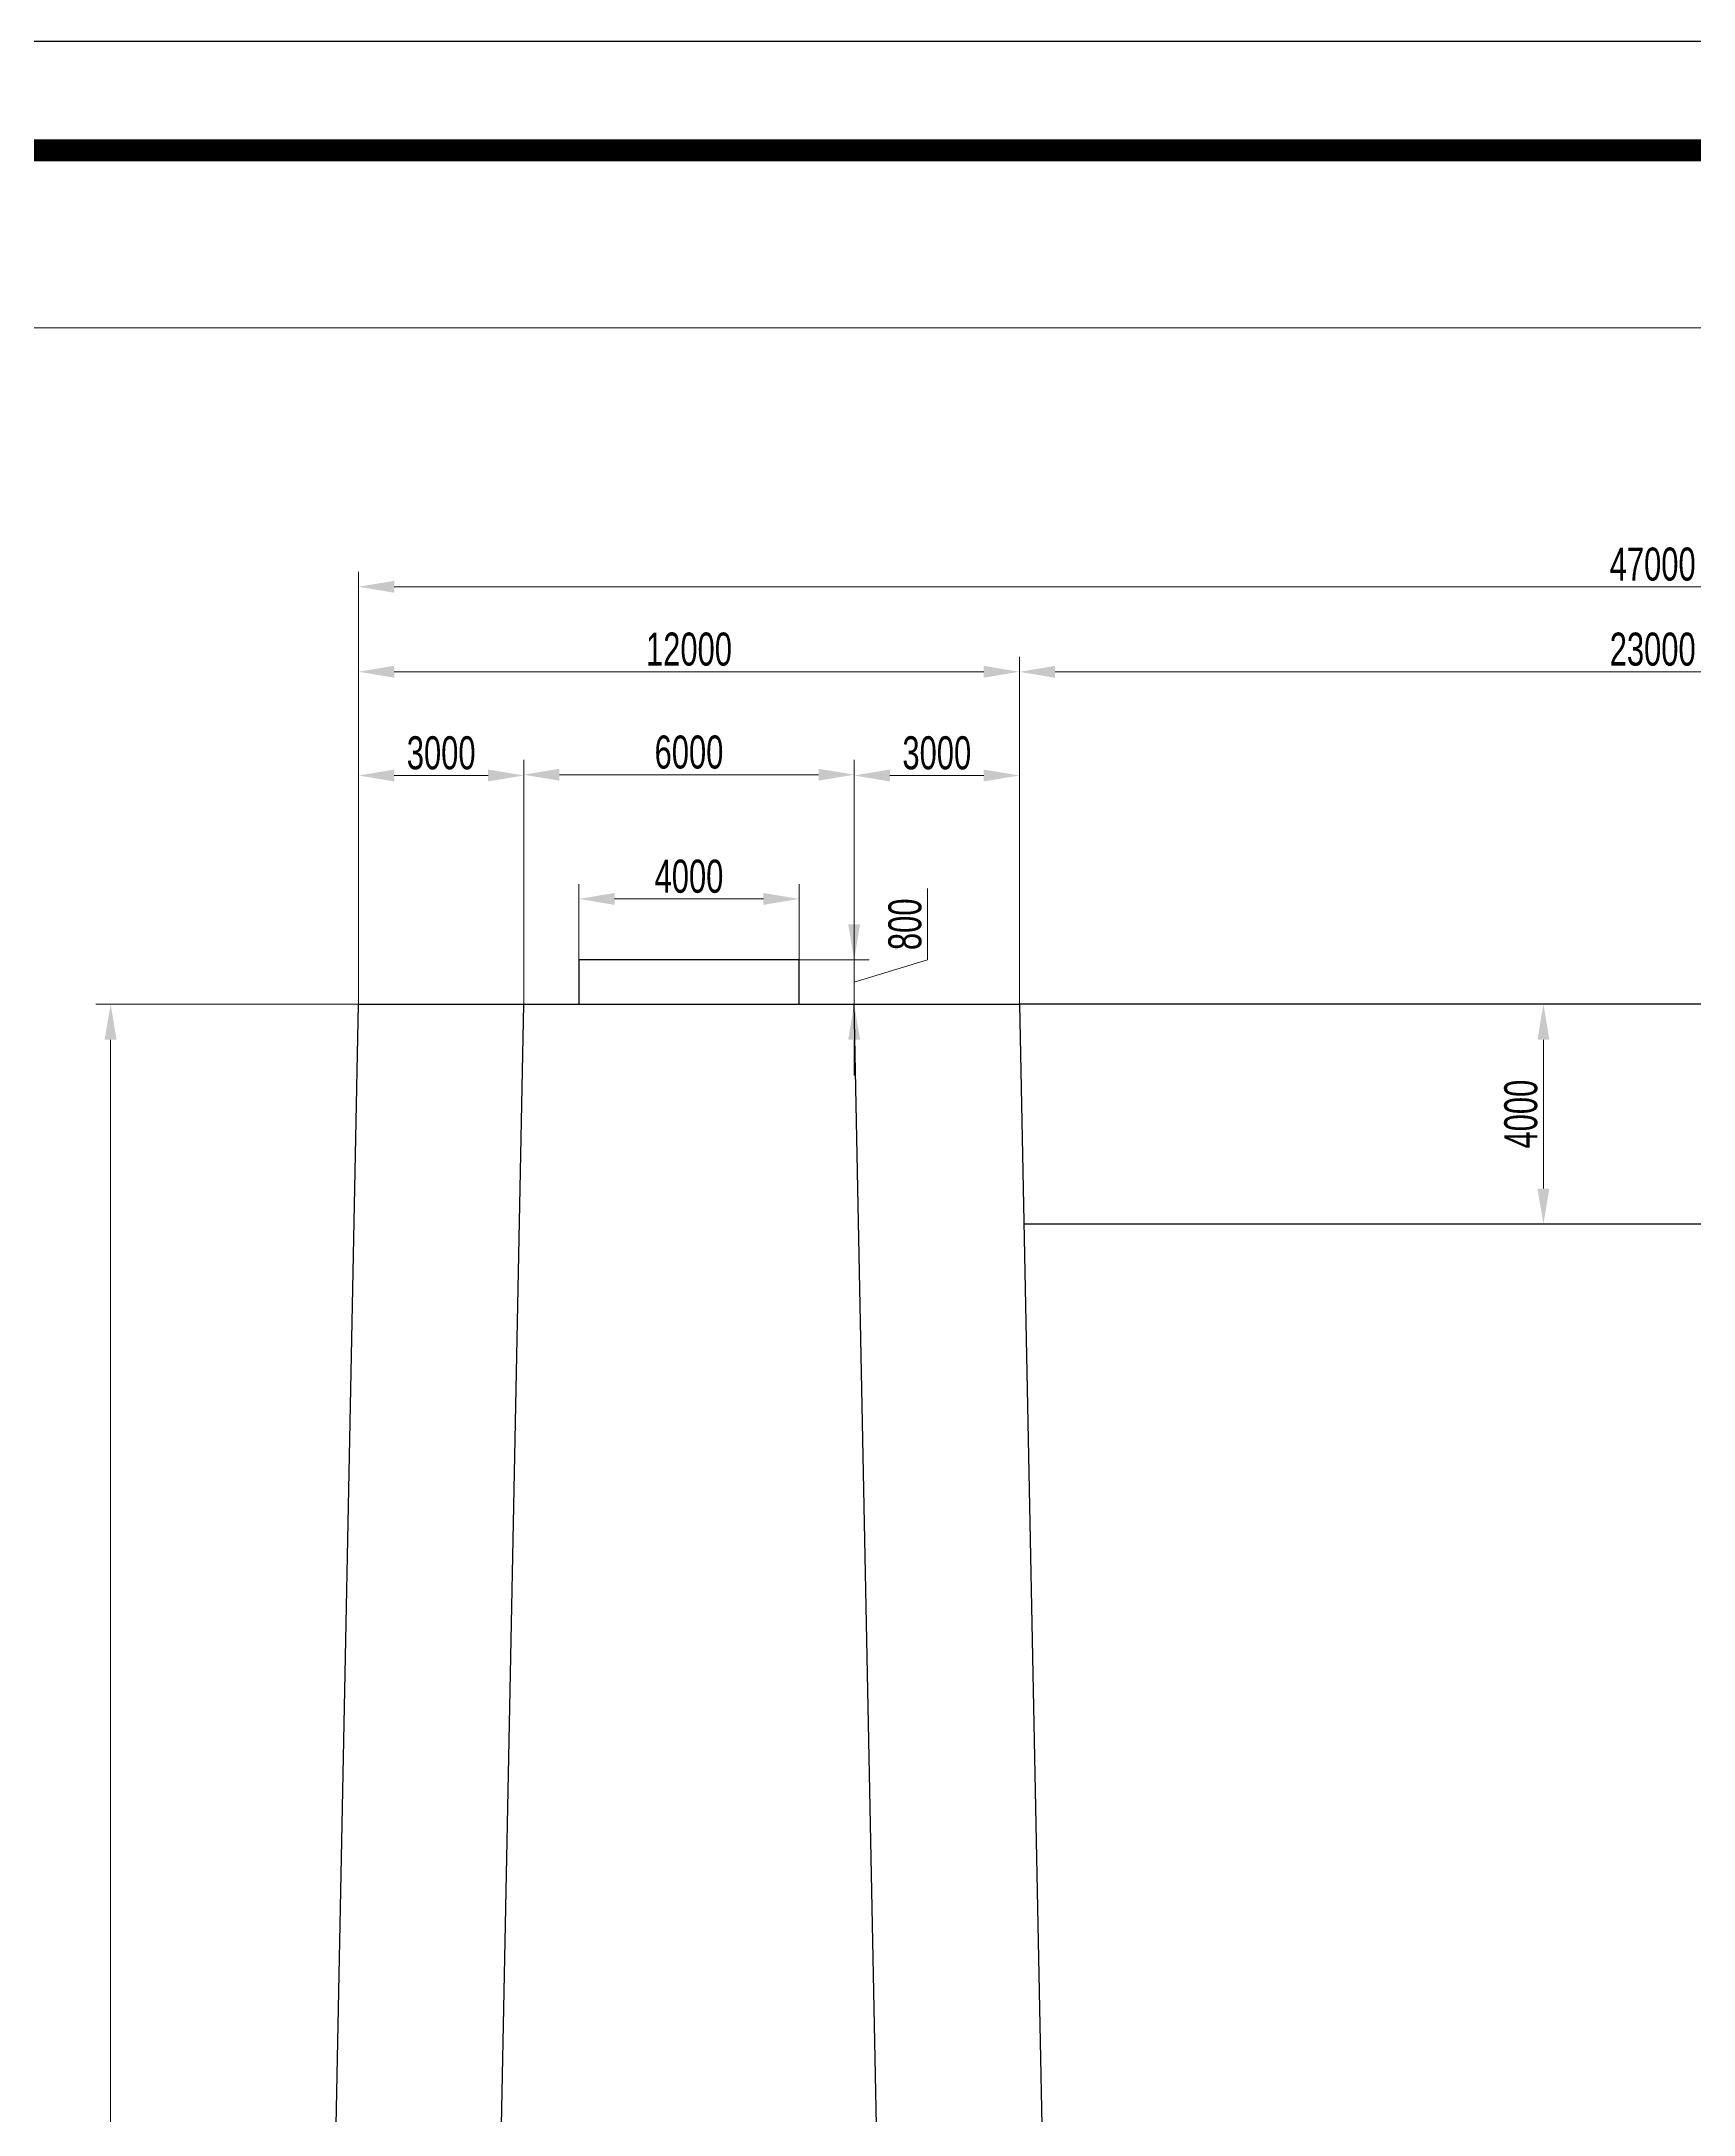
# Model space of a CAD drawing. Header units: millimetres. Extents: x 321435 to 489435, y -71599 to 47189.
# Drawn here: x 352116 to 382116, y 9534 to 47189 of the extents above; entities that cross this region are included whole.
import ezdxf

# ---------------------------------------------------------------- set-up
doc = ezdxf.new("R2010")
doc.units = ezdxf.units.MM
doc.header["$LTSCALE"] = 0.3
doc.header["$PDMODE"] = 34
doc.header["$PDSIZE"] = 5
doc.layers.get('Defpoints').update_dxf_attribs({"lineweight": 50})
doc.layers.add('尺寸标注', color=4, linetype='Continuous')
doc.layers.add('细实线', color=5, linetype='Continuous', lineweight=13)
doc.layers.add('轮廓线', color=3, linetype='Continuous', lineweight=50)
doc.styles.add('CIVIL', font='fsdb_e.shx', dxfattribs={"width": 0.7, "height": 600, "bigfont": 'fsdb.shx'})
doc.dimstyles.new('修改1', dxfattribs={"dimscale": 0.216, "dimtxt": 600, "dimasz": 3000, "dimexe": 1250, "dimexo": 0.625, "dimgap": 500, "dimtad": 1, "dimdec": 0, "dimdsep": 46, "dimtxsty": 'CIVIL', "dimcen": 2.5, "dimclrd": 3, "dimclre": 3, "dimclrt": 3, "dimadec": 0, "dimazin": 0, "dimtfac": 1, "dimtdec": 0, "dimtmove": 1, "dimatfit": 3, "dimfxl": 1, "dimlwd": 18, "dimlwe": 18, "dimarcsym": 0})

# ---------------------------------------------------------------- blocks, each defined once
blk = doc.blocks.new('*D122')
at = {"layer": 'Defpoints', "color": 0, "ltscale": 100, "transparency": 16777216}
for p in [(366874, 33870), (360874, 29705), (366874, 29705)]:
    blk.add_point(p, dxfattribs=at)
at = {"layer": '轮廓线', "color": 3, "lineweight": 18, "ltscale": 100, "transparency": 16777216}
for p, q in [((360874, 29705), (360874, 34140)), ((366874, 29705), (366874, 34140)), ((361522, 33870), (366226, 33870))]:
    blk.add_line(p, q, dxfattribs=at)
at = {"layer": '轮廓线', "color": 3, "ltscale": 100, "transparency": 16777216}
for points in [[(361522, 33978), (361522, 33762), (360874, 33870)], [(366226, 33978), (366226, 33762), (366874, 33870)]]:
    blk.add_solid(points, dxfattribs=at)
at = {"layer": '轮廓线', "color": 3, "ltscale": 100, "transparency": 16777216, "insert": (363874, 34278), "char_height": 600, "attachment_point": 5, "style": 'CIVIL'}
blk.add_mtext('6000', dxfattribs=at)
blk = doc.blocks.new('*D123')
at = {"layer": 'Defpoints', "color": 0, "ltscale": 100, "transparency": 16777216}
for p in [(365874, 31614), (361874, 30505), (365874, 30505)]:
    blk.add_point(p, dxfattribs=at)
at = {"layer": '轮廓线', "color": 3, "lineweight": 18, "ltscale": 100, "transparency": 16777216}
for p, q in [((361874, 30505), (361874, 31884)), ((365874, 30505), (365874, 31884)), ((362522, 31614), (365226, 31614))]:
    blk.add_line(p, q, dxfattribs=at)
at = {"layer": '轮廓线', "color": 3, "ltscale": 100, "transparency": 16777216}
for points in [[(362522, 31722), (362522, 31506), (361874, 31614)], [(365226, 31722), (365226, 31506), (365874, 31614)]]:
    blk.add_solid(points, dxfattribs=at)
at = {"layer": '轮廓线', "color": 3, "ltscale": 100, "transparency": 16777216, "insert": (363874, 32022), "char_height": 600, "attachment_point": 5, "style": 'CIVIL'}
blk.add_mtext('4000', dxfattribs=at)
blk = doc.blocks.new('*D124')
at = {"layer": 'Defpoints', "color": 0, "ltscale": 100, "transparency": 16777216}
for p in [(365874, 30505), (365874, 29705), (366874, 29705)]:
    blk.add_point(p, dxfattribs=at)
at = {"layer": '轮廓线', "color": 3, "lineweight": 18, "ltscale": 100, "transparency": 16777216}
for p, q in [((366874, 31153), (366874, 31801)), ((368206, 30505), (368206, 31801)), ((365874, 30505), (367144, 30505)), ((366874, 30105), (368206, 30505)), ((366874, 30505), (366874, 29705)), ((366874, 30505), (366874, 29705)), ((365874, 29705), (367144, 29705)), ((366874, 29057), (366874, 28409))]:
    blk.add_line(p, q, dxfattribs=at)
at = {"layer": '轮廓线', "color": 3, "ltscale": 100, "transparency": 16777216}
for points in [[(366766, 31153), (366982, 31153), (366874, 30505)], [(366766, 29057), (366982, 29057), (366874, 29705)]]:
    blk.add_solid(points, dxfattribs=at)
at = {"layer": '轮廓线', "color": 3, "ltscale": 100, "transparency": 16777216, "insert": (367798, 31153), "char_height": 600, "attachment_point": 5, "rotation": 90, "style": 'CIVIL'}
blk.add_mtext('800', dxfattribs=at)
blk = doc.blocks.new('*D125')
at = {"layer": 'Defpoints', "color": 0, "ltscale": 100, "transparency": 16777216}
for p in [(360874, 33856), (357874, 29705), (360874, 29705)]:
    blk.add_point(p, dxfattribs=at)
at = {"layer": '轮廓线', "color": 3, "lineweight": 18, "ltscale": 100, "transparency": 16777216}
for p, q in [((357874, 29705), (357874, 34126)), ((360874, 29705), (360874, 34126)), ((358522, 33856), (360226, 33856))]:
    blk.add_line(p, q, dxfattribs=at)
at = {"layer": '轮廓线', "color": 3, "ltscale": 100, "transparency": 16777216}
for points in [[(358522, 33964), (358522, 33748), (357874, 33856)], [(360226, 33964), (360226, 33748), (360874, 33856)]]:
    blk.add_solid(points, dxfattribs=at)
at = {"layer": '轮廓线', "color": 3, "ltscale": 100, "transparency": 16777216, "insert": (359374, 34264), "char_height": 600, "attachment_point": 5, "style": 'CIVIL'}
blk.add_mtext('3000', dxfattribs=at)
blk = doc.blocks.new('*D126')
at = {"layer": 'Defpoints', "color": 0, "ltscale": 100, "transparency": 16777216}
for p in [(369874, 35740), (357874, 29705), (369874, 29705)]:
    blk.add_point(p, dxfattribs=at)
at = {"layer": '轮廓线', "color": 3, "lineweight": 18, "ltscale": 100, "transparency": 16777216}
for p, q in [((357874, 29705), (357874, 36010)), ((369874, 29705), (369874, 36010)), ((358522, 35740), (369226, 35740))]:
    blk.add_line(p, q, dxfattribs=at)
at = {"layer": '轮廓线', "color": 3, "ltscale": 100, "transparency": 16777216}
for points in [[(358522, 35848), (358522, 35632), (357874, 35740)], [(369226, 35848), (369226, 35632), (369874, 35740)]]:
    blk.add_solid(points, dxfattribs=at)
at = {"layer": '轮廓线', "color": 3, "ltscale": 100, "transparency": 16777216, "insert": (363874, 36148), "char_height": 600, "attachment_point": 5, "style": 'CIVIL'}
blk.add_mtext('12000', dxfattribs=at)
blk = doc.blocks.new('*D127')
at = {"layer": 'Defpoints', "color": 0, "ltscale": 100, "transparency": 16777216}
for p in [(366874, 33856), (366874, 29705), (369874, 29705)]:
    blk.add_point(p, dxfattribs=at)
at = {"layer": '轮廓线', "color": 3, "lineweight": 18, "ltscale": 100, "transparency": 16777216}
for p, q in [((366874, 29705), (366874, 34126)), ((369874, 29705), (369874, 34126)), ((369226, 33856), (367522, 33856))]:
    blk.add_line(p, q, dxfattribs=at)
at = {"layer": '轮廓线', "color": 3, "ltscale": 100, "transparency": 16777216}
for points in [[(367522, 33964), (367522, 33748), (366874, 33856)], [(369226, 33964), (369226, 33748), (369874, 33856)]]:
    blk.add_solid(points, dxfattribs=at)
at = {"layer": '轮廓线', "color": 3, "ltscale": 100, "transparency": 16777216, "insert": (368374, 34264), "char_height": 600, "attachment_point": 5, "style": 'CIVIL'}
blk.add_mtext('3000', dxfattribs=at)
blk = doc.blocks.new('*D134')
at = {"layer": 'Defpoints', "color": 0, "ltscale": 100, "transparency": 16777216}
for p in [(392874, 35739), (369874, 29705), (392874, 29705)]:
    blk.add_point(p, dxfattribs=at)
at = {"layer": '轮廓线', "color": 3, "lineweight": 18, "ltscale": 100, "transparency": 16777216}
for p, q in [((369874, 29705), (369874, 36009)), ((392874, 29705), (392874, 36009)), ((370522, 35739), (392226, 35739))]:
    blk.add_line(p, q, dxfattribs=at)
at = {"layer": '轮廓线', "color": 3, "ltscale": 100, "transparency": 16777216}
for points in [[(370522, 35847), (370522, 35631), (369874, 35739)], [(392226, 35847), (392226, 35631), (392874, 35739)]]:
    blk.add_solid(points, dxfattribs=at)
at = {"layer": '轮廓线', "color": 3, "ltscale": 100, "transparency": 16777216, "insert": (381374, 36147), "char_height": 600, "attachment_point": 5, "style": 'CIVIL'}
blk.add_mtext('23000', dxfattribs=at)
blk = doc.blocks.new('*D135')
at = {"layer": 'Defpoints', "color": 0, "ltscale": 100, "transparency": 16777216}
for p in [(404874, 37284), (357874, 29705), (404874, 29705)]:
    blk.add_point(p, dxfattribs=at)
at = {"layer": '轮廓线', "color": 3, "lineweight": 18, "ltscale": 100, "transparency": 16777216}
for p, q in [((357874, 29705), (357874, 37554)), ((358522, 37284), (404226, 37284)), ((404874, 29705), (404874, 37554))]:
    blk.add_line(p, q, dxfattribs=at)
at = {"layer": '轮廓线', "color": 3, "ltscale": 100, "transparency": 16777216}
for points in [[(358522, 37392), (358522, 37176), (357874, 37284)], [(404226, 37392), (404226, 37176), (404874, 37284)]]:
    blk.add_solid(points, dxfattribs=at)
at = {"layer": '轮廓线', "color": 3, "ltscale": 100, "transparency": 16777216, "insert": (381374, 37692), "char_height": 600, "attachment_point": 5, "style": 'CIVIL'}
blk.add_mtext('47000', dxfattribs=at)
blk = doc.blocks.new('*D139')
at = {"layer": 'Defpoints', "color": 0, "ltscale": 100, "transparency": 16777216}
for p in [(357874, 29705), (353371, -20295), (357874, -20295)]:
    blk.add_point(p, dxfattribs=at)
at = {"layer": '轮廓线', "color": 3, "lineweight": 18, "ltscale": 100, "transparency": 16777216}
for p, q in [((357874, 29705), (353101, 29705)), ((353371, 29057), (353371, -19647)), ((357874, -20295), (353101, -20295))]:
    blk.add_line(p, q, dxfattribs=at)
at = {"layer": '轮廓线', "color": 3, "ltscale": 100, "transparency": 16777216}
for points in [[(353263, 29057), (353479, 29057), (353371, 29705)], [(353263, -19647), (353479, -19647), (353371, -20295)]]:
    blk.add_solid(points, dxfattribs=at)
at = {"layer": '轮廓线', "color": 3, "ltscale": 100, "transparency": 16777216, "insert": (352963, 4705), "char_height": 600, "attachment_point": 5, "rotation": 90, "style": 'CIVIL'}
blk.add_mtext('50000', dxfattribs=at)
blk = doc.blocks.new('*D140')
at = {"layer": 'Defpoints', "color": 0, "ltscale": 100, "transparency": 16777216}
for p in [(381374, 29705), (379390, 25705), (381374, 25705)]:
    blk.add_point(p, dxfattribs=at)
at = {"layer": '轮廓线', "color": 3, "lineweight": 18, "ltscale": 100, "transparency": 16777216}
for p, q in [((381374, 29705), (379120, 29705)), ((379390, 29057), (379390, 26353)), ((381374, 25705), (379120, 25705))]:
    blk.add_line(p, q, dxfattribs=at)
at = {"layer": '轮廓线', "color": 3, "ltscale": 100, "transparency": 16777216}
for points in [[(379282, 29057), (379498, 29057), (379390, 29705)], [(379282, 26353), (379498, 26353), (379390, 25705)]]:
    blk.add_solid(points, dxfattribs=at)
at = {"layer": '轮廓线', "color": 3, "ltscale": 100, "transparency": 16777216, "insert": (378982, 27705), "char_height": 600, "attachment_point": 5, "rotation": 90, "style": 'CIVIL'}
blk.add_mtext('4000', dxfattribs=at)

msp = doc.modelspace()

# ---------------------------------------------------------------- linework, layer by layer
at = {"ltscale": 100}
for p, q in [((356874, -20294.7), (357874, 29705.3)), ((357874, 29705.3), (369874, 29705.3)), ((359874, -20294.7), (360874, 29705.3)), ((367874, -20294.7), (366874, 29705.3)), ((369874, 29705.3), (370874, -20294.7)), ((392874, 29705.3), (369874, 29705.3)), ((392794, 25705.3), (369954, 25705.3))]:
    msp.add_line(p, q, dxfattribs=at)
msp.add_lwpolyline([(361874, 29705.3), (365874, 29705.3), (365874, 30505.3), (361874, 30505.3)], close=True, dxfattribs=at)
at = {"layer": '尺寸标注', "color": 7}
msp.add_lwpolyline([(321434.7, -71599.4), (489434.7, -71599.4), (489434.7, 47188.5), (321434.7, 47188.5)], close=True, dxfattribs=at)
at = {"layer": '细实线', "color": 7}
msp.add_line((331333.7, 41989), (487454.9, 41989), dxfattribs=at)
at = {"layer": '轮廓线', "color": 7, "const_width": 400}
msp.add_lwpolyline([(331333.7, -69619.6), (487454.9, -69619.6), (487454.9, 45208.7), (331333.7, 45208.7)], close=True, dxfattribs=at)

# ---------------------------------------------------------------- dimensions: what is measured, and where the dimension line sits
at = {"layer": '轮廓线', "ltscale": 100}
for p1, p2, distance, picture, middle in [((357874, 29705.3), (404874, 29705.3), 7578.5, '*D135', (381374, 37691.8)), ((357874, 29705.3), (369874, 29705.3), 6034.5, '*D126', (363874, 36147.8)), ((369874, 29705.3), (392874, 29705.3), 6033.6, '*D134', (381374, 36147)), ((357874, 29705.3), (360874, 29705.3), 4150.7, '*D125', (359374, 34264)), ((360874, 29705.3), (366874, 29705.3), 4164.5, '*D122', (363874, 34277.8)), ((369874, 29705.3), (366874, 29705.3), -4150.7, '*D127', (368374, 34264)), ((361874, 30505.3), (365874, 30505.3), 1108.7, '*D123', (363874, 32022)), ((365874, 30505.3), (365874, 29705.3), 1000, '*D124', (367798, 30612.9)), ((357874, 29705.3), (357874, -20294.7), -4502.6, '*D139', (352963.4, 4705.3)), ((381374, 29705.3), (381374, 25705.3), -1983.7, '*D140', (378982.3, 27705.3))]:
    dim = msp.add_aligned_dim(p1=p1, p2=p2, distance=distance, dimstyle='修改1', override={"dimfxl": 1.5}, dxfattribs=at)
    dim.commit()
    dim.dimension.update_dxf_attribs({"geometry": picture, "text_midpoint": middle})

doc.saveas('drawing.dxf')
